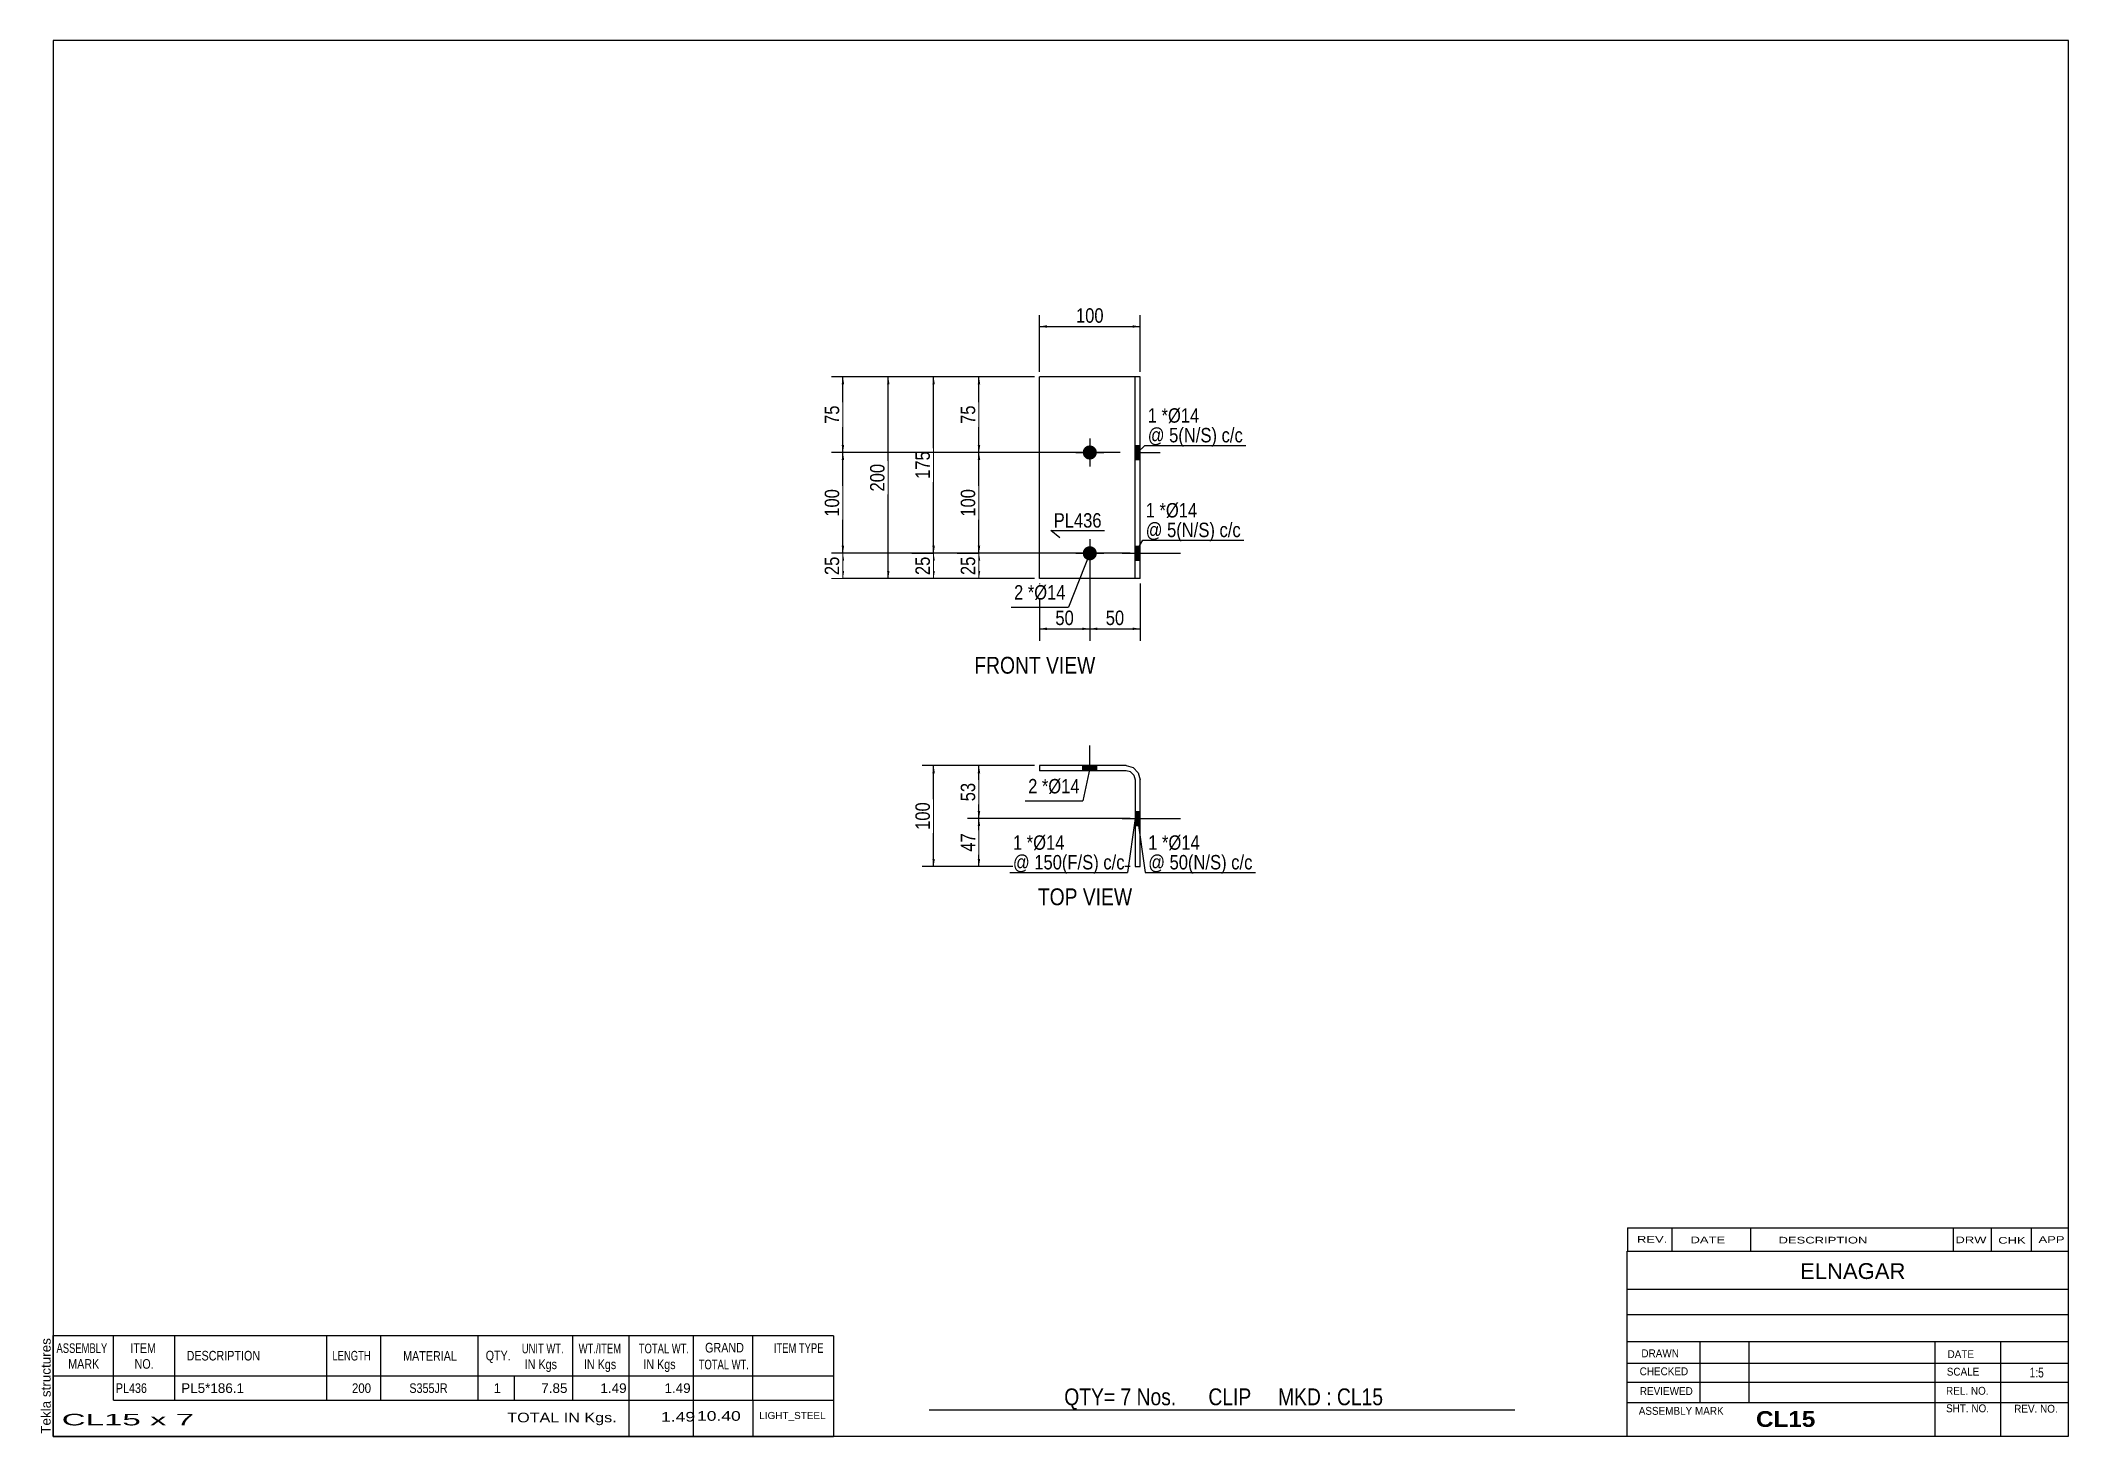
# Model space of a CAD drawing. Header units: millimetres. Extents: x 2 to 405, y 5 to 282.
import ezdxf

# ---------------------------------------------------------------- set-up
doc = ezdxf.new("R2010")
doc.units = ezdxf.units.MM
doc.styles.add('Arial', font='ARIAL.TTF', dxfattribs={"height": 0.2})
doc.styles.add('Arial Bold', font='ARIALBD.TTF', dxfattribs={"height": 0.2})
doc.styles.add('Arial Narrow', font='ARIALN.TTF', dxfattribs={"height": 0.2})

# ---------------------------------------------------------------- blocks, each defined once
blk = doc.blocks.new('Unknown-629170622-1215')
at = {"color": 5, "linetype": 'Continuous'}
for p, q in [((405, 282), (5, 282)), ((5, 282), (5, 5)), ((405, 5), (405, 282)), ((5, 5), (405, 5))]:
    blk.add_line(p, q, dxfattribs=at)
at = {"color": 174, "linetype": 'Continuous', "style": 'Arial'}
blk.add_text('Tekla structures', height=1.9102, rotation=90, dxfattribs=at).set_placement((4.5, 5.5))
blk = doc.blocks.new('Unknown-629170622-11 - 1387')
at = {"color": 0, "linetype": 'Continuous'}
blk.add_wipeout([(211.89, 156.35), (211.89, 159.85), (187.83, 159.85), (187.83, 156.35)], dxfattribs=at)
at = {"color": 96, "linetype": 'Continuous', "style": 'Arial Narrow'}
blk.add_text('FRONT VIEW', height=3.34, dxfattribs=at).set_placement((187.83, 156.35))
blk = doc.blocks.new('Unknown-629170622-12 - 1236')
at = {"color": 0, "linetype": 'Continuous'}
blk.add_wipeout([(219.19, 110.4), (219.19, 113.9), (200.44, 113.9), (200.44, 110.4)], dxfattribs=at)
at = {"color": 96, "linetype": 'Continuous', "style": 'Arial Narrow'}
blk.add_text('TOP VIEW', height=3.34, dxfattribs=at).set_placement((200.44, 110.4))
blk = doc.blocks.new('Part-629170622-1404 - 1387')
at = {"color": 2, "linetype": 'Continuous'}
for p, q in [((220.75, 215.25), (200.75, 215.25)), ((200.75, 175.25), (200.75, 215.25)), ((219.75, 175.25), (219.75, 215.25)), ((220.75, 175.25), (220.75, 215.25)), ((219.75, 175.25), (200.75, 175.25)), ((220.75, 175.25), (219.75, 175.25))]:
    blk.add_line(p, q, dxfattribs=at)
blk = doc.blocks.new('Bolt-629170622-1409 - 1387')
at = {"linetype": 'Continuous'}
for points in [[(212.15, 200.25), (212.12, 199.96), (212.03, 199.68), (211.88, 199.42), (211.69, 199.21), (211.45, 199.03), (211.18, 198.91), (210.9, 198.85), (210.6, 198.85), (210.32, 198.91), (210.05, 199.03), (209.81, 199.21), (209.62, 199.42), (209.47, 199.68), (209.38, 199.96), (209.35, 200.25), (209.38, 200.54), (209.47, 200.82), (209.62, 201.07), (209.81, 201.29), (210.05, 201.46), (210.32, 201.58), (210.6, 201.64), (210.9, 201.64), (211.18, 201.58), (211.45, 201.46), (211.69, 201.29), (211.88, 201.07), (212.03, 200.82), (212.12, 200.54)], [(212.15, 180.25), (212.12, 179.96), (212.03, 179.68), (211.88, 179.42), (211.69, 179.21), (211.45, 179.03), (211.18, 178.91), (210.9, 178.85), (210.6, 178.85), (210.32, 178.91), (210.05, 179.03), (209.81, 179.21), (209.62, 179.42), (209.47, 179.68), (209.38, 179.96), (209.35, 180.25), (209.38, 180.54), (209.47, 180.82), (209.62, 181.07), (209.81, 181.29), (210.05, 181.46), (210.32, 181.58), (210.6, 181.64), (210.9, 181.64), (211.18, 181.58), (211.45, 181.46), (211.69, 181.29), (211.88, 181.07), (212.03, 180.82), (212.12, 180.54)]]:
    blk.add_hatch(color=3, dxfattribs=at).paths.add_polyline_path(points)
at = {"color": 3, "linetype": 'Continuous'}
for p, q in [((210.75, 203.05), (210.75, 197.45)), ((207.95, 200.25), (213.55, 200.25)), ((210.75, 183.05), (210.75, 177.45)), ((207.95, 180.25), (213.55, 180.25))]:
    blk.add_line(p, q, dxfattribs=at)
blk = doc.blocks.new('Bolt-629170622-1446 - 1387')
at = {"linetype": 'Continuous'}
blk.add_hatch(color=3, dxfattribs=at).paths.add_polyline_path([(219.75, 201.65), (219.75, 198.85), (220.75, 198.85), (220.75, 201.65)])
at = {"color": 3, "linetype": 'Continuous'}
for p, q in [((219.75, 201.65), (220.75, 201.65)), ((219.75, 200.25), (224.75, 200.25)), ((219.75, 198.85), (220.75, 198.85))]:
    blk.add_line(p, q, dxfattribs=at)
blk = doc.blocks.new('Bolt-629170622-1451 - 1387')
at = {"linetype": 'Continuous'}
blk.add_hatch(color=3, dxfattribs=at).paths.add_polyline_path([(219.75, 181.65), (219.75, 178.85), (220.75, 178.85), (220.75, 181.65)])
at = {"color": 3, "linetype": 'Continuous'}
for p, q in [((219.75, 181.65), (220.75, 181.65)), ((217.15, 180.25), (228.75, 180.25)), ((219.75, 178.85), (220.75, 178.85))]:
    blk.add_line(p, q, dxfattribs=at)
blk = doc.blocks.new('Part-629170622-1239 - 1236')
at = {"color": 2, "linetype": 'Continuous'}
for p, q in [((200.75, 138.1), (200.75, 137.1)), ((217.95, 138.1), (200.75, 138.1)), ((217.95, 137.1), (200.75, 137.1)), ((217.95, 138.1), (219.35, 137.72)), ((218.85, 136.86), (217.95, 137.1)), ((219.51, 136.2), (218.85, 136.86)), ((219.35, 137.72), (220.37, 136.7)), ((219.51, 136.2), (219.75, 135.3)), ((219.75, 135.3), (219.75, 118.1)), ((220.37, 136.7), (220.75, 135.3)), ((220.75, 118.1), (220.75, 135.3)), ((219.75, 118.1), (220.75, 118.1))]:
    blk.add_line(p, q, dxfattribs=at)
blk = doc.blocks.new('Bolt-629170622-1276 - 1236')
at = {"linetype": 'Continuous'}
blk.add_hatch(color=3, dxfattribs=at).paths.add_polyline_path([(209.35, 137.1), (212.15, 137.1), (212.15, 138.1), (209.35, 138.1)])
blk.add_hatch(color=3, dxfattribs=at).paths.add_polyline_path([(209.35, 137.1), (212.15, 137.1), (212.15, 138.1), (209.35, 138.1)])
at = {"color": 3, "linetype": 'Continuous'}
for p, q in [((210.75, 137.1), (210.75, 142.1)), ((210.75, 137.1), (210.75, 142.1)), ((209.35, 137.1), (209.35, 138.1)), ((209.35, 137.1), (209.35, 138.1)), ((212.15, 137.1), (212.15, 138.1)), ((212.15, 137.1), (212.15, 138.1))]:
    blk.add_line(p, q, dxfattribs=at)
blk = doc.blocks.new('Bolt-629170622-1313 - 1236')
at = {"linetype": 'Continuous'}
blk.add_hatch(color=3, dxfattribs=at).paths.add_polyline_path([(220.75, 126.2), (220.75, 129), (219.75, 129), (219.75, 126.2)])
at = {"color": 3, "linetype": 'Continuous'}
for p, q in [((219.75, 129), (220.75, 129)), ((219.75, 127.6), (224.75, 127.6)), ((219.75, 126.2), (220.75, 126.2))]:
    blk.add_line(p, q, dxfattribs=at)
blk = doc.blocks.new('Bolt-629170622-1350 - 1236')
at = {"linetype": 'Continuous'}
blk.add_hatch(color=3, dxfattribs=at).paths.add_polyline_path([(220.75, 126.19), (220.75, 128.99), (219.75, 128.99), (219.75, 126.19)])
at = {"color": 3, "linetype": 'Continuous'}
for p, q in [((219.75, 128.99), (220.75, 128.99)), ((217.15, 127.59), (228.75, 127.59)), ((219.75, 126.19), (220.75, 126.19))]:
    blk.add_line(p, q, dxfattribs=at)
blk = doc.blocks.new('StraightDimension-629170622-1532 - 1387')
at = {"linetype": 'Continuous'}
for points in [[(161.5, 213.75), (161.75, 215.25), (162, 213.75)], [(162, 201.75), (161.75, 200.25), (161.5, 201.75)]]:
    blk.add_hatch(color=7, dxfattribs=at).paths.add_polyline_path(points)
at = {"color": 7, "linetype": 'Continuous'}
for p, q in [((199.75, 215.25), (159.5, 215.25)), ((161.75, 200.25), (161.75, 215.25)), ((209.75, 200.25), (159.5, 200.25))]:
    blk.add_line(p, q, dxfattribs=at)
at = {"color": 0}
blk.add_wipeout([(161.6, 210.18), (157.4, 210.18), (157.4, 205.32), (161.6, 205.32)], dxfattribs=at)
at = {"color": 3, "style": 'Arial Narrow'}
blk.add_text('75', height=2.863, rotation=90.0002, dxfattribs=at).set_placement((161, 205.92))
blk = doc.blocks.new('StraightDimension-629170622-1453 - 1387')
at = {"linetype": 'Continuous'}
for points in [[(212.25, 165), (210.75, 165.25), (212.25, 165.5)], [(219.25, 165.5), (220.75, 165.25), (219.25, 165)]]:
    blk.add_hatch(color=7, dxfattribs=at).paths.add_polyline_path(points)
at = {"color": 7, "linetype": 'Continuous'}
for p, q in [((210.75, 179.25), (210.75, 162.85)), ((220.75, 174.25), (220.75, 162.85)), ((210.75, 165.25), (220.75, 165.25))]:
    blk.add_line(p, q, dxfattribs=at)
at = {"color": 0}
blk.add_wipeout([(218.18, 165.4), (218.18, 169.6), (213.32, 169.6), (213.32, 165.4)], dxfattribs=at)
at = {"color": 3, "style": 'Arial Narrow'}
blk.add_text('50', height=2.863, dxfattribs=at).set_placement((213.92, 166))
blk = doc.blocks.new('StraightDimension-629170622-1466 - 1387')
at = {"linetype": 'Continuous'}
for points in [[(202.25, 165), (200.75, 165.25), (202.25, 165.5)], [(209.25, 165.5), (210.75, 165.25), (209.25, 165)]]:
    blk.add_hatch(color=7, dxfattribs=at).paths.add_polyline_path(points)
at = {"color": 7, "linetype": 'Continuous'}
for p, q in [((210.75, 179.25), (210.75, 162.85)), ((200.75, 174.25), (200.75, 162.85)), ((200.75, 165.25), (210.75, 165.25))]:
    blk.add_line(p, q, dxfattribs=at)
at = {"color": 0}
blk.add_wipeout([(208.18, 165.4), (208.18, 169.6), (203.32, 169.6), (203.32, 165.4)], dxfattribs=at)
at = {"color": 3, "style": 'Arial Narrow'}
blk.add_text('50', height=2.863, dxfattribs=at).set_placement((203.92, 166))
blk = doc.blocks.new('StraightDimension-629170622-1477 - 1387')
at = {"linetype": 'Continuous'}
for points in [[(202.25, 225), (200.75, 225.25), (202.25, 225.5)], [(219.25, 225.5), (220.75, 225.25), (219.25, 225)]]:
    blk.add_hatch(color=7, dxfattribs=at).paths.add_polyline_path(points)
at = {"color": 7, "linetype": 'Continuous'}
for p, q in [((200.75, 216.25), (200.75, 227.5)), ((220.75, 216.25), (220.75, 227.5)), ((200.75, 225.25), (220.75, 225.25))]:
    blk.add_line(p, q, dxfattribs=at)
at = {"color": 0}
blk.add_wipeout([(214.09, 225.4), (214.09, 229.6), (207.41, 229.6), (207.41, 225.4)], dxfattribs=at)
at = {"color": 3, "style": 'Arial Narrow'}
blk.add_text('100', height=2.863, dxfattribs=at).set_placement((208.01, 226))
blk = doc.blocks.new('StraightDimension-629170622-1482 - 1387')
at = {"linetype": 'Continuous'}
for points in [[(188.5, 213.75), (188.75, 215.25), (189, 213.75)], [(189, 201.75), (188.75, 200.25), (188.5, 201.75)]]:
    blk.add_hatch(color=7, dxfattribs=at).paths.add_polyline_path(points)
at = {"color": 7, "linetype": 'Continuous'}
for p, q in [((199.75, 215.25), (186.5, 215.25)), ((188.75, 200.25), (188.75, 215.25)), ((216.75, 200.25), (186.5, 200.25))]:
    blk.add_line(p, q, dxfattribs=at)
at = {"color": 0}
blk.add_wipeout([(188.6, 210.18), (184.4, 210.18), (184.4, 205.32), (188.6, 205.32)], dxfattribs=at)
at = {"color": 3, "style": 'Arial Narrow'}
blk.add_text('75', height=2.863, rotation=90.0002, dxfattribs=at).set_placement((188, 205.92))
blk = doc.blocks.new('StraightDimension-629170622-1492 - 1387')
at = {"linetype": 'Continuous'}
for points in [[(188.5, 198.75), (188.75, 200.25), (189, 198.75)], [(189, 181.75), (188.75, 180.25), (188.5, 181.75)]]:
    blk.add_hatch(color=7, dxfattribs=at).paths.add_polyline_path(points)
at = {"color": 7, "linetype": 'Continuous'}
for p, q in [((216.75, 200.25), (186.5, 200.25)), ((188.75, 180.25), (188.75, 200.25)), ((218.75, 180.25), (186.5, 180.25))]:
    blk.add_line(p, q, dxfattribs=at)
at = {"color": 0}
blk.add_wipeout([(188.6, 193.59), (184.4, 193.59), (184.4, 186.91), (188.6, 186.91)], dxfattribs=at)
at = {"color": 3, "style": 'Arial Narrow'}
blk.add_text('100', height=2.863, rotation=90.0002, dxfattribs=at).set_placement((188, 187.51))
blk = doc.blocks.new('StraightDimension-629170622-1501 - 1387')
at = {"linetype": 'Continuous'}
for points in [[(188.5, 178.75), (188.75, 180.25), (189, 178.75)], [(189, 176.75), (188.75, 175.25), (188.5, 176.75)]]:
    blk.add_hatch(color=7, dxfattribs=at).paths.add_polyline_path(points)
at = {"color": 7, "linetype": 'Continuous'}
for p, q in [((218.75, 180.25), (186.5, 180.25)), ((188.75, 175.25), (188.75, 180.25)), ((199.75, 175.25), (186.5, 175.25))]:
    blk.add_line(p, q, dxfattribs=at)
at = {"color": 0}
blk.add_wipeout([(188.6, 180.18), (184.4, 180.18), (184.4, 175.32), (188.6, 175.32)], dxfattribs=at)
at = {"color": 3, "style": 'Arial Narrow'}
blk.add_text('25', height=2.863, rotation=90.0002, dxfattribs=at).set_placement((188, 175.92))
blk = doc.blocks.new('StraightDimension-629170622-1508 - 1387')
at = {"linetype": 'Continuous'}
for points in [[(179.5, 213.75), (179.75, 215.25), (180, 213.75)], [(180, 181.75), (179.75, 180.25), (179.5, 181.75)]]:
    blk.add_hatch(color=7, dxfattribs=at).paths.add_polyline_path(points)
at = {"color": 7, "linetype": 'Continuous'}
for p, q in [((199.75, 215.25), (177.5, 215.25)), ((179.75, 180.25), (179.75, 215.25)), ((218.75, 180.25), (177.5, 180.25))]:
    blk.add_line(p, q, dxfattribs=at)
at = {"color": 0}
blk.add_wipeout([(179.6, 201.09), (175.4, 201.09), (175.4, 194.41), (179.6, 194.41)], dxfattribs=at)
at = {"color": 3, "style": 'Arial Narrow'}
blk.add_text('175', height=2.863, rotation=90.0002, dxfattribs=at).set_placement((179, 195.01))
blk = doc.blocks.new('StraightDimension-629170622-1514 - 1387')
at = {"linetype": 'Continuous'}
for points in [[(179.5, 178.75), (179.75, 180.25), (180, 178.75)], [(180, 176.75), (179.75, 175.25), (179.5, 176.75)]]:
    blk.add_hatch(color=7, dxfattribs=at).paths.add_polyline_path(points)
at = {"color": 7, "linetype": 'Continuous'}
for p, q in [((218.75, 180.25), (177.5, 180.25)), ((179.75, 175.25), (179.75, 180.25)), ((199.75, 175.25), (177.5, 175.25))]:
    blk.add_line(p, q, dxfattribs=at)
at = {"color": 0}
blk.add_wipeout([(179.6, 180.18), (175.4, 180.18), (175.4, 175.32), (179.6, 175.32)], dxfattribs=at)
at = {"color": 3, "style": 'Arial Narrow'}
blk.add_text('25', height=2.863, rotation=90.0002, dxfattribs=at).set_placement((179, 175.92))
blk = doc.blocks.new('StraightDimension-629170622-1523 - 1387')
at = {"linetype": 'Continuous'}
for points in [[(170.5, 213.75), (170.75, 215.25), (171, 213.75)], [(171, 176.75), (170.75, 175.25), (170.5, 176.75)]]:
    blk.add_hatch(color=7, dxfattribs=at).paths.add_polyline_path(points)
at = {"color": 7, "linetype": 'Continuous'}
for p, q in [((199.75, 215.25), (168.5, 215.25)), ((170.75, 175.25), (170.75, 215.25)), ((199.75, 175.25), (168.5, 175.25))]:
    blk.add_line(p, q, dxfattribs=at)
at = {"color": 0}
blk.add_wipeout([(170.6, 198.59), (166.4, 198.59), (166.4, 191.91), (170.6, 191.91)], dxfattribs=at)
at = {"color": 3, "style": 'Arial Narrow'}
blk.add_text('200', height=2.863, rotation=90.0002, dxfattribs=at).set_placement((170, 192.51))
blk = doc.blocks.new('StraightDimension-629170622-1538 - 1387')
at = {"linetype": 'Continuous'}
for points in [[(161.5, 198.75), (161.75, 200.25), (162, 198.75)], [(162, 181.75), (161.75, 180.25), (161.5, 181.75)]]:
    blk.add_hatch(color=7, dxfattribs=at).paths.add_polyline_path(points)
at = {"color": 7, "linetype": 'Continuous'}
for p, q in [((209.75, 200.25), (159.5, 200.25)), ((161.75, 180.25), (161.75, 200.25)), ((209.75, 180.25), (159.5, 180.25))]:
    blk.add_line(p, q, dxfattribs=at)
at = {"color": 0}
blk.add_wipeout([(161.6, 193.59), (157.4, 193.59), (157.4, 186.9), (161.6, 186.9)], dxfattribs=at)
at = {"color": 3, "style": 'Arial Narrow'}
blk.add_text('100', height=2.863, rotation=90.0002, dxfattribs=at).set_placement((161, 187.5))
blk = doc.blocks.new('StraightDimension-629170622-1546 - 1387')
at = {"linetype": 'Continuous'}
for points in [[(161.5, 178.75), (161.75, 180.25), (162, 178.75)], [(162, 176.75), (161.75, 175.25), (161.5, 176.75)]]:
    blk.add_hatch(color=7, dxfattribs=at).paths.add_polyline_path(points)
at = {"color": 7, "linetype": 'Continuous'}
for p, q in [((209.75, 180.25), (159.5, 180.25)), ((161.75, 175.25), (161.75, 180.25)), ((199.75, 175.25), (159.5, 175.25))]:
    blk.add_line(p, q, dxfattribs=at)
at = {"color": 0}
blk.add_wipeout([(161.6, 180.18), (157.4, 180.18), (157.4, 175.32), (161.6, 175.32)], dxfattribs=at)
at = {"color": 3, "style": 'Arial Narrow'}
blk.add_text('25', height=2.863, rotation=90.0002, dxfattribs=at).set_placement((161, 175.92))
blk = doc.blocks.new('StraightDimension-629170622-1353 - 1236')
at = {"linetype": 'Continuous'}
for points in [[(188.5, 136.6), (188.75, 138.1), (189, 136.6)], [(189, 129.09), (188.75, 127.59), (188.5, 129.09)]]:
    blk.add_hatch(color=7, dxfattribs=at).paths.add_polyline_path(points)
at = {"color": 7, "linetype": 'Continuous'}
for p, q in [((199.75, 138.1), (186.5, 138.1)), ((188.75, 127.59), (188.75, 138.1)), ((218.75, 127.59), (186.5, 127.59))]:
    blk.add_line(p, q, dxfattribs=at)
at = {"color": 0}
blk.add_wipeout([(188.6, 135.27), (184.4, 135.27), (184.4, 130.42), (188.6, 130.42)], dxfattribs=at)
at = {"color": 3, "style": 'Arial Narrow'}
blk.add_text('53', height=2.863, rotation=90.0002, dxfattribs=at).set_placement((188, 131.02))
blk = doc.blocks.new('StraightDimension-629170622-1359 - 1236')
at = {"linetype": 'Continuous'}
for points in [[(188.5, 126.09), (188.75, 127.59), (189, 126.09)], [(189, 119.6), (188.75, 118.1), (188.5, 119.6)]]:
    blk.add_hatch(color=7, dxfattribs=at).paths.add_polyline_path(points)
at = {"color": 7, "linetype": 'Continuous'}
for p, q in [((218.75, 127.59), (186.5, 127.59)), ((188.75, 118.1), (188.75, 127.59)), ((218.75, 118.1), (186.5, 118.1))]:
    blk.add_line(p, q, dxfattribs=at)
at = {"color": 0}
blk.add_wipeout([(188.6, 125.27), (184.4, 125.27), (184.4, 120.42), (188.6, 120.42)], dxfattribs=at)
at = {"color": 3, "style": 'Arial Narrow'}
blk.add_text('47', height=2.863, rotation=90.0002, dxfattribs=at).set_placement((188, 121.02))
blk = doc.blocks.new('StraightDimension-629170622-1374 - 1236')
at = {"linetype": 'Continuous'}
for points in [[(179.5, 136.6), (179.75, 138.1), (180, 136.6)], [(180, 119.6), (179.75, 118.1), (179.5, 119.6)]]:
    blk.add_hatch(color=7, dxfattribs=at).paths.add_polyline_path(points)
at = {"color": 7, "linetype": 'Continuous'}
for p, q in [((199.75, 138.1), (177.5, 138.1)), ((179.75, 118.1), (179.75, 138.1)), ((218.75, 118.1), (177.5, 118.1))]:
    blk.add_line(p, q, dxfattribs=at)
at = {"color": 0}
blk.add_wipeout([(179.6, 131.44), (175.4, 131.44), (175.4, 124.75), (179.6, 124.75)], dxfattribs=at)
at = {"color": 3, "style": 'Arial Narrow'}
blk.add_text('100', height=2.863, rotation=90.0002, dxfattribs=at).set_placement((179, 125.35))
blk = doc.blocks.new('CBS_BOM-629170622-1659')
at = {"color": 7, "linetype": 'Continuous'}
for p, q in [((4.97, 16.97), (4.97, 24.97)), ((4.97, 24.97), (159.89, 24.97)), ((16.97, 16.97), (16.97, 24.97)), ((29.16, 16.97), (29.16, 24.97)), ((59.32, 16.97), (59.32, 24.97)), ((70, 16.97), (70, 24.97)), ((89.32, 16.97), (89.32, 24.97)), ((108.12, 16.97), (108.12, 24.97)), ((119.33, 16.97), (119.33, 24.97)), ((132.12, 16.97), (132.12, 24.97)), ((143.87, 16.97), (143.87, 24.97)), ((159.89, 24.96), (159.89, 16.98)), ((4.97, 16.97), (159.89, 16.97)), ((4.97, 12.17), (4.97, 16.97)), ((16.97, 12.17), (16.97, 16.97)), ((29.16, 12.17), (29.16, 16.97)), ((59.32, 12.17), (59.32, 16.97)), ((70, 12.17), (70, 16.97)), ((89.32, 12.17), (89.32, 16.97)), ((96.58, 12.17), (96.58, 16.97)), ((108.12, 12.17), (108.12, 16.97)), ((119.33, 12.17), (119.33, 16.97)), ((132.12, 12.17), (132.12, 16.97)), ((143.89, 12.17), (143.89, 16.97)), ((159.89, 16.96), (159.89, 12.17)), ((4.97, 4.97), (4.97, 12.15)), ((16.97, 12.17), (159.89, 12.17)), ((119.33, 4.97), (119.33, 12.15)), ((132.12, 4.97), (132.12, 12.15)), ((143.93, 4.97), (143.93, 12.15)), ((159.89, 12.17), (159.89, 4.97)), ((4.97, 4.97), (159.89, 4.97))]:
    blk.add_line(p, q, dxfattribs=at)
at = {"color": 3, "linetype": 'Continuous', "style": 'Arial'}
for s, height, width, p in [('ASSEMBLY', 1.91, 0.7, (5.65, 21.54)), ('MARK', 1.91, 0.8, (7.97, 18.41)), ('ITEM', 1.91, 0.8, (20.3, 21.54)), ('NO.', 1.91, 0.8, (21.15, 18.41)), ('DESCRIPTION', 1.9102, 0.8, (31.48, 20.04)), ('LENGTH', 1.91, 0.7, (60.43, 20.04)), ('MATERIAL', 1.91, 0.8, (74.45, 19.99)), ('QTY.', 1.91, 0.8, (90.84, 20.07)), ('UNIT WT.', 1.91, 0.7, (98.01, 21.47)), ('IN Kgs', 1.91, 0.8, (98.59, 18.33)), ('WT./ITEM', 1.91, 0.7, (109.3, 21.47)), ('IN Kgs', 1.91, 0.8, (110.34, 18.33)), ('TOTAL WT.', 1.91, 0.7, (121.24, 21.47)), ('IN Kgs', 1.91, 0.8, (122.13, 18.33)), ('TOTAL WT.', 1.91, 0.7, (133.13, 18.29)), ('GRAND', 1.91, 0.8, (134.39, 21.63)), ('ITEM TYPE', 1.91, 0.7, (148.03, 21.55))]:
    blk.add_text(s, height=height, dxfattribs=dict(at, width=width)).set_placement(p)
at = {"color": 7, "linetype": 'Continuous', "style": 'Arial'}
for s, width, p in [('PL436', 0.8, (17.43, 13.6)), ('200', 0.85, (64.3, 13.6)), ('S355JR', 0.8, (75.69, 13.6))]:
    blk.add_text(s, height=1.91, dxfattribs=dict(at, width=width)).set_placement(p)
for s, p in [('PL5*186.1', (30.41, 13.6)), ('1', (92.41, 13.6)), ('7.85', (101.88, 13.6)), ('1.49', (113.62, 13.6)), ('1.49', (126.33, 13.6))]:
    blk.add_text(s, height=1.91, dxfattribs=at).set_placement(p)
at = {"color": 6, "linetype": 'Continuous', "style": 'Arial'}
for s, height, width, p in [('CL15 x 7', 2.292, 2.05, (6.69, 7.16)), ('TOTAL IN Kgs.', 1.9102, 1.2, (95.13, 7.77)), ('1.49', 1.91, 1.3, (125.65, 7.92)), ('10.40', 1.91, 1.3, (132.79, 8.08))]:
    blk.add_text(s, height=height, dxfattribs=dict(at, width=width)).set_placement(p)
blk.add_text('LIGHT_STEEL', height=1.4135, dxfattribs=at).set_placement((145.14, 8.42))
blk = doc.blocks.new('CBS_CALLOFF-629170622-1660')
at = {"color": 7, "linetype": 'Continuous'}
blk.add_line((178.88, 10.27), (295.11, 10.25), dxfattribs=at)
at = {"color": 3, "linetype": 'Continuous', "style": 'Arial Narrow'}
blk.add_text('QTY= 7 Nos.      CLIP     MKD : CL15', height=3.3405, dxfattribs=at).set_placement((205.68, 11.16))
blk = doc.blocks.new('CBS_NAME_BLOG-629170622-1661')
at = {"color": 7, "linetype": 'Continuous'}
for p, q in [((317.41, 41.75), (404.93, 41.75)), ((317.41, 5.04), (317.41, 41.75)), ((317.41, 34.21), (404.93, 34.21)), ((317.48, 29.16), (405, 29.16)), ((317.41, 23.79), (404.93, 23.79)), ((331.93, 11.68), (331.93, 23.78)), ((341.62, 11.71), (341.62, 23.78)), ((378.53, 5.04), (378.53, 23.77)), ((391.58, 5.04), (391.58, 23.78)), ((317.42, 19.49), (405, 19.51)), ((317.41, 15.74), (404.93, 15.74)), ((317.41, 11.7), (404.93, 11.7)), ((317.41, 5), (405, 5))]:
    blk.add_line(p, q, dxfattribs=at)
at = {"color": 3, "linetype": 'Continuous', "style": 'Arial'}
blk.add_text('ELNAGAR', height=3.133, dxfattribs=at).set_placement((351.73, 36.22))
at = {"color": 3, "linetype": 'Continuous'}
for s, height, style, width, p in [('DRAWN', 1.566, 'Arial', 0.9, (320.24, 20.68)), ('DATE', 1.566, 'Arial', 0.9, (381, 20.52)), ('CHECKED', 1.566, 'Arial', 0.9, (319.89, 17.11)), ('SCALE', 1.566, 'Arial', 0.9, (380.85, 17.04)), ('1:5', 1.957, 'Arial Narrow', 0.9, (397.3, 16.68)), ('REVIEWED', 1.566, 'Arial', 0.9, (319.93, 13.19)), ('REL. NO.', 1.566, 'Arial', 0.9, (380.71, 13.24)), ('ASSEMBLY MARK', 1.5663, 'Arial', 0.9, (319.71, 9.26)), ('CL15', 3.131, 'Arial Bold', 1.1, (342.99, 6.86)), ('SHT. NO.', 1.566, 'Arial', 0.9, (380.71, 9.77)), ('REV. NO.', 1.566, 'Arial', 0.9, (394.23, 9.68))]:
    blk.add_text(s, height=height, dxfattribs=dict(at, style=style, width=width)).set_placement(p)
blk = doc.blocks.new('CBS_REVISION-629170622-1662')
at = {"color": 7, "linetype": 'Continuous'}
for p, q in [((317.49, 46.38), (404.99, 46.38)), ((317.49, 46.38), (317.49, 41.75)), ((326.29, 46.38), (326.29, 41.75)), ((341.88, 46.38), (341.88, 41.81)), ((382.14, 46.38), (382.14, 41.75)), ((389.68, 46.38), (389.68, 41.75)), ((397.63, 46.38), (397.63, 41.75)), ((317.49, 41.75), (404.99, 41.75))]:
    blk.add_line(p, q, dxfattribs=at)
at = {"color": 7, "style": 'Arial Narrow', "width": 1.7}
for s, height, p in [('REV.', 1.326, (319.35, 43.43)), ('DATE', 1.326, (329.98, 43.31)), ('DESCRIPTION', 1.3257, (347.46, 43.26)), ('DRW', 1.326, (382.57, 43.32)), ('CHK', 1.326, (391.06, 43.23)), ('APP', 1.326, (399.06, 43.38))]:
    blk.add_text(s, height=height, dxfattribs=at).set_placement(p)
blk = doc.blocks.new('Mark-629170622-1400 - 1387')
at = {"color": 0}
blk.add_wipeout([(213.1, 185.34), (213.1, 188.34), (203.59, 188.34), (203.59, 185.34)], dxfattribs=at)
blk.add_wipeout([(213.1, 185.34), (213.1, 188.34), (203.59, 188.34), (203.59, 185.34)], dxfattribs=at)
at = {"color": 7, "linetype": 'Continuous'}
for p, q in [((204.81, 183.31), (202.99, 184.74)), ((202.99, 184.74), (213.7, 184.74))]:
    blk.add_line(p, q, dxfattribs=at)
at = {"color": 3, "style": 'Arial Narrow'}
blk.add_text('PL436', height=2.863, dxfattribs=at).set_placement((203.59, 185.34))
blk = doc.blocks.new('Mark-629170622-1405 - 1387')
at = {"color": 0}
blk.add_wipeout([(197.55, 171.06), (197.55, 174.06), (195.72, 174.06), (195.72, 171.06)], dxfattribs=at)
blk.add_wipeout([(197.55, 171.06), (197.55, 174.06), (195.72, 174.06), (195.72, 171.06)], dxfattribs=at)
blk.add_wipeout([(199.72, 171.06), (199.72, 174.06), (198.45, 174.06), (198.45, 171.06)], dxfattribs=at)
blk.add_wipeout([(199.72, 171.06), (199.72, 174.06), (198.45, 174.06), (198.45, 171.06)], dxfattribs=at)
at = {"color": 3, "style": 'Arial Narrow'}
blk.add_text('2', height=2.86, dxfattribs=at).set_placement((195.72, 171.06))
at = {"color": 0}
blk.add_wipeout([(205.94, 171.06), (205.94, 174.06), (199.72, 174.06), (199.72, 171.06)], dxfattribs=at)
blk.add_wipeout([(205.94, 171.06), (205.94, 174.06), (199.72, 174.06), (199.72, 171.06)], dxfattribs=at)
at = {"color": 7, "linetype": 'Continuous'}
for p in [(210.75, 180.25), (195.12, 169.56)]:
    blk.add_line(p, (206.54, 169.56), dxfattribs=at)
at = {"color": 3, "style": 'Arial Narrow'}
for s, height, p in [('*', 2.86, (198.45, 171.06)), ('Ø14', 2.863, (199.72, 171.06))]:
    blk.add_text(s, height=height, dxfattribs=at).set_placement(p)
blk = doc.blocks.new('Mark-629170622-1442 - 1387')
at = {"color": 0}
blk.add_wipeout([(224.09, 206.16), (224.09, 209.16), (222.26, 209.16), (222.26, 206.16)], dxfattribs=at)
blk.add_wipeout([(224.09, 206.16), (224.09, 209.16), (222.26, 209.16), (222.26, 206.16)], dxfattribs=at)
blk.add_wipeout([(226.27, 206.16), (226.27, 209.16), (224.99, 209.16), (224.99, 206.16)], dxfattribs=at)
blk.add_wipeout([(226.27, 206.16), (226.27, 209.16), (224.99, 209.16), (224.99, 206.16)], dxfattribs=at)
blk.add_wipeout([(232.48, 206.16), (232.48, 209.16), (226.27, 209.16), (226.27, 206.16)], dxfattribs=at)
blk.add_wipeout([(232.48, 206.16), (232.48, 209.16), (226.27, 209.16), (226.27, 206.16)], dxfattribs=at)
at = {"color": 3, "style": 'Arial Narrow'}
blk.add_text('*', height=2.86, dxfattribs=at).set_placement((224.99, 206.16))
at = {"color": 0}
blk.add_wipeout([(241.12, 202.26), (241.12, 205.26), (222.26, 205.26), (222.26, 202.26)], dxfattribs=at)
blk.add_wipeout([(241.12, 202.26), (241.12, 205.26), (222.26, 205.26), (222.26, 202.26)], dxfattribs=at)
at = {"color": 7, "linetype": 'Continuous'}
for p, q in [((220.25, 200.25), (221.66, 201.66)), ((221.66, 201.66), (241.72, 201.66))]:
    blk.add_line(p, q, dxfattribs=at)
at = {"color": 3, "style": 'Arial Narrow'}
for s, height, p in [('1', 2.86, (222.26, 206.16)), ('Ø14', 2.863, (226.27, 206.16)), ('@ 5(N/', 2.863, (222.26, 202.26)), ('S) c/', 2.863, (232.72, 202.26)), ('c', 2.86, (239.48, 202.26))]:
    blk.add_text(s, height=height, dxfattribs=at).set_placement(p)
blk = doc.blocks.new('Mark-629170622-1447 - 1387')
at = {"color": 0}
blk.add_wipeout([(223.68, 187.35), (223.68, 190.35), (221.85, 190.35), (221.85, 187.35)], dxfattribs=at)
blk.add_wipeout([(223.68, 187.35), (223.68, 190.35), (221.85, 190.35), (221.85, 187.35)], dxfattribs=at)
blk.add_wipeout([(225.86, 187.35), (225.86, 190.35), (224.58, 190.35), (224.58, 187.35)], dxfattribs=at)
blk.add_wipeout([(225.86, 187.35), (225.86, 190.35), (224.58, 190.35), (224.58, 187.35)], dxfattribs=at)
blk.add_wipeout([(232.07, 187.35), (232.07, 190.35), (225.86, 190.35), (225.86, 187.35)], dxfattribs=at)
blk.add_wipeout([(232.07, 187.35), (232.07, 190.35), (225.86, 190.35), (225.86, 187.35)], dxfattribs=at)
at = {"color": 3, "style": 'Arial Narrow'}
blk.add_text('*', height=2.86, dxfattribs=at).set_placement((224.58, 187.35))
at = {"color": 0}
blk.add_wipeout([(240.71, 183.45), (240.71, 186.45), (221.85, 186.45), (221.85, 183.45)], dxfattribs=at)
blk.add_wipeout([(240.71, 183.45), (240.71, 186.45), (221.85, 186.45), (221.85, 183.45)], dxfattribs=at)
at = {"color": 7, "linetype": 'Continuous'}
for p, q in [((219.75, 180.25), (221.25, 182.85)), ((221.25, 182.85), (241.31, 182.85))]:
    blk.add_line(p, q, dxfattribs=at)
at = {"color": 3, "style": 'Arial Narrow'}
for s, height, p in [('1', 2.86, (221.85, 187.35)), ('Ø14', 2.863, (225.86, 187.35)), ('@ 5(N/', 2.863, (221.85, 183.45)), ('S) c/', 2.863, (232.31, 183.45)), ('c', 2.86, (239.06, 183.45))]:
    blk.add_text(s, height=height, dxfattribs=at).set_placement(p)
blk = doc.blocks.new('Mark-629170622-1271 - 1236')
at = {"color": 0}
blk.add_wipeout([(200.35, 132.59), (200.35, 135.59), (198.52, 135.59), (198.52, 132.59)], dxfattribs=at)
blk.add_wipeout([(200.35, 132.59), (200.35, 135.59), (198.52, 135.59), (198.52, 132.59)], dxfattribs=at)
blk.add_wipeout([(202.52, 132.59), (202.52, 135.59), (201.25, 135.59), (201.25, 132.59)], dxfattribs=at)
blk.add_wipeout([(202.52, 132.59), (202.52, 135.59), (201.25, 135.59), (201.25, 132.59)], dxfattribs=at)
at = {"color": 3, "style": 'Arial Narrow'}
blk.add_text('2', height=2.86, dxfattribs=at).set_placement((198.52, 132.59))
at = {"color": 0}
blk.add_wipeout([(208.74, 132.59), (208.74, 135.59), (202.52, 135.59), (202.52, 132.59)], dxfattribs=at)
blk.add_wipeout([(208.74, 132.59), (208.74, 135.59), (202.52, 135.59), (202.52, 132.59)], dxfattribs=at)
at = {"color": 7, "linetype": 'Continuous'}
for p in [(210.75, 137.6), (197.92, 131.09)]:
    blk.add_line(p, (209.34, 131.09), dxfattribs=at)
at = {"color": 3, "style": 'Arial Narrow'}
for s, height, p in [('*', 2.86, (201.25, 132.59)), ('Ø14', 2.863, (202.52, 132.59))]:
    blk.add_text(s, height=height, dxfattribs=at).set_placement(p)
blk = doc.blocks.new('Mark-629170622-1309 - 1236')
at = {"color": 0}
blk.add_wipeout([(224.18, 121.4), (224.18, 124.4), (222.35, 124.4), (222.35, 121.4)], dxfattribs=at)
blk.add_wipeout([(224.18, 121.4), (224.18, 124.4), (222.35, 124.4), (222.35, 121.4)], dxfattribs=at)
blk.add_wipeout([(226.36, 121.4), (226.36, 124.4), (225.08, 124.4), (225.08, 121.4)], dxfattribs=at)
blk.add_wipeout([(226.36, 121.4), (226.36, 124.4), (225.08, 124.4), (225.08, 121.4)], dxfattribs=at)
blk.add_wipeout([(232.57, 121.4), (232.57, 124.4), (226.36, 124.4), (226.36, 121.4)], dxfattribs=at)
blk.add_wipeout([(232.57, 121.4), (232.57, 124.4), (226.36, 124.4), (226.36, 121.4)], dxfattribs=at)
at = {"color": 3, "style": 'Arial Narrow'}
blk.add_text('*', height=2.86, dxfattribs=at).set_placement((225.08, 121.4))
at = {"color": 0}
blk.add_wipeout([(243.03, 117.5), (243.03, 120.5), (222.35, 120.5), (222.35, 117.5)], dxfattribs=at)
blk.add_wipeout([(243.03, 117.5), (243.03, 120.5), (222.35, 120.5), (222.35, 117.5)], dxfattribs=at)
at = {"color": 7, "linetype": 'Continuous'}
for p, q in [((220.25, 127.6), (221.75, 116.9)), ((221.75, 116.9), (243.63, 116.9))]:
    blk.add_line(p, q, dxfattribs=at)
at = {"color": 3, "style": 'Arial Narrow'}
for s, height, p in [('1', 2.86, (222.35, 121.4)), ('Ø14', 2.863, (226.36, 121.4)), ('@ 50(N/', 2.863, (222.35, 117.5)), ('S) c/', 2.863, (234.63, 117.5)), ('c', 2.86, (241.39, 117.5))]:
    blk.add_text(s, height=height, dxfattribs=at).set_placement(p)
blk = doc.blocks.new('Mark-629170622-1346 - 1236')
at = {"color": 0}
blk.add_wipeout([(197.33, 121.4), (197.33, 124.4), (195.5, 124.4), (195.5, 121.4)], dxfattribs=at)
blk.add_wipeout([(197.33, 121.4), (197.33, 124.4), (195.5, 124.4), (195.5, 121.4)], dxfattribs=at)
blk.add_wipeout([(199.51, 121.4), (199.51, 124.4), (198.23, 124.4), (198.23, 121.4)], dxfattribs=at)
blk.add_wipeout([(199.51, 121.4), (199.51, 124.4), (198.23, 124.4), (198.23, 121.4)], dxfattribs=at)
blk.add_wipeout([(205.72, 121.4), (205.72, 124.4), (199.51, 124.4), (199.51, 121.4)], dxfattribs=at)
blk.add_wipeout([(205.72, 121.4), (205.72, 124.4), (199.51, 124.4), (199.51, 121.4)], dxfattribs=at)
at = {"color": 3, "style": 'Arial Narrow'}
blk.add_text('*', height=2.86, dxfattribs=at).set_placement((198.23, 121.4))
at = {"color": 0}
blk.add_wipeout([(217.65, 117.5), (217.65, 120.5), (195.5, 120.5), (195.5, 117.5)], dxfattribs=at)
blk.add_wipeout([(217.65, 117.5), (217.65, 120.5), (195.5, 120.5), (195.5, 117.5)], dxfattribs=at)
at = {"color": 7, "linetype": 'Continuous'}
for p in [(219.75, 127.59), (194.9, 116.9)]:
    blk.add_line(p, (218.25, 116.9), dxfattribs=at)
at = {"color": 3, "style": 'Arial Narrow'}
for s, height, p in [('1', 2.86, (195.5, 121.4)), ('Ø14', 2.863, (199.51, 121.4)), ('@ 150(F/', 2.863, (195.5, 117.5)), ('S) c/', 2.863, (209.25, 117.5)), ('c', 2.86, (216.01, 117.5))]:
    blk.add_text(s, height=height, dxfattribs=at).set_placement(p)

msp = doc.modelspace()

# ---------------------------------------------------------------- block references
for name in ['Unknown-629170622-1215', 'Part-629170622-1404 - 1387', 'Bolt-629170622-1409 - 1387', 'Bolt-629170622-1446 - 1387', 'Bolt-629170622-1451 - 1387', 'Bolt-629170622-1276 - 1236', 'Part-629170622-1239 - 1236', 'Bolt-629170622-1350 - 1236', 'Bolt-629170622-1313 - 1236', 'CBS_REVISION-629170622-1662', 'CBS_NAME_BLOG-629170622-1661', 'CBS_BOM-629170622-1659', 'CBS_CALLOFF-629170622-1660']:
    msp.add_blockref(name, (0, 0))

# ---------------------------------------------------------------- next in the draw order: block references
for name in ['StraightDimension-629170622-1532 - 1387', 'StraightDimension-629170622-1453 - 1387', 'Unknown-629170622-11 - 1387', 'StraightDimension-629170622-1353 - 1236', 'Unknown-629170622-12 - 1236']:
    msp.add_blockref(name, (0, 0))

# ---------------------------------------------------------------- next in the draw order: block references
for name in ['StraightDimension-629170622-1477 - 1387', 'StraightDimension-629170622-1466 - 1387', 'StraightDimension-629170622-1359 - 1236']:
    msp.add_blockref(name, (0, 0))

# ---------------------------------------------------------------- next in the draw order: block references
for name in ['StraightDimension-629170622-1482 - 1387', 'StraightDimension-629170622-1374 - 1236']:
    msp.add_blockref(name, (0, 0))

# ---------------------------------------------------------------- next in the draw order: block references
for name in ['StraightDimension-629170622-1492 - 1387', 'Mark-629170622-1271 - 1236', 'Mark-629170622-1309 - 1236']:
    msp.add_blockref(name, (0, 0))

# ---------------------------------------------------------------- next in the draw order: block references
for name in ['StraightDimension-629170622-1501 - 1387', 'Mark-629170622-1346 - 1236']:
    msp.add_blockref(name, (0, 0))

# ---------------------------------------------------------------- next in the draw order: block references
msp.add_blockref('StraightDimension-629170622-1508 - 1387', (0, 0))

# ---------------------------------------------------------------- next in the draw order: block references
for name in ['Mark-629170622-1442 - 1387', 'StraightDimension-629170622-1514 - 1387']:
    msp.add_blockref(name, (0, 0))

# ---------------------------------------------------------------- next in the draw order: block references
for name in ['StraightDimension-629170622-1523 - 1387', 'Mark-629170622-1447 - 1387']:
    msp.add_blockref(name, (0, 0))

# ---------------------------------------------------------------- next in the draw order: block references
msp.add_blockref('StraightDimension-629170622-1538 - 1387', (0, 0))

# ---------------------------------------------------------------- next in the draw order: block references
for name in ['Mark-629170622-1400 - 1387', 'StraightDimension-629170622-1546 - 1387']:
    msp.add_blockref(name, (0, 0))

# ---------------------------------------------------------------- next in the draw order: block references
msp.add_blockref('Mark-629170622-1405 - 1387', (0, 0))

doc.saveas('drawing.dxf')
